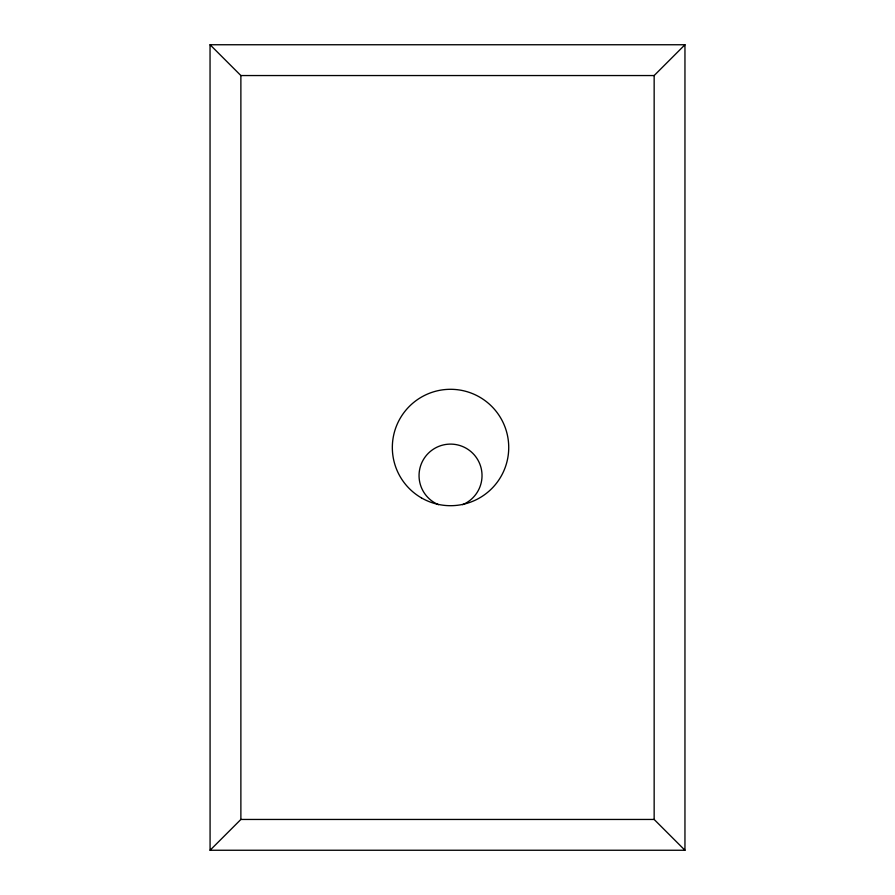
<?xml version="1.0" encoding="UTF-8"?>
<svg xmlns="http://www.w3.org/2000/svg" width="895" height="895" viewBox="0 0 895 895"><rect width="100%" height="100%" fill="white"/><g stroke="black" fill="none" stroke-linecap="round" stroke-linejoin="round"><path stroke-width="1.34" d="M684.955 850.25L654.155 819.451L654.155 75.549L684.955 44.75L210.045 44.75L210.079 850.25L684.955 850.25L684.955 44.75M210.079 850.25L240.878 819.451L240.878 75.549L210.079 44.75M240.878 75.549L654.155 75.549M240.878 819.451L654.155 819.451M438.483 504.69A31.493 31.493 0 0 1 425.55 456.428A31.493 31.493 0 0 1 475.525 456.428A31.493 31.493 0 0 1 462.592 504.69M421.444 497.9A58.186 58.186 0 0 0 508.729 447.5A58.186 58.186 0 0 0 421.444 397.1A58.186 58.186 0 0 0 421.444 497.9"/></g></svg>
